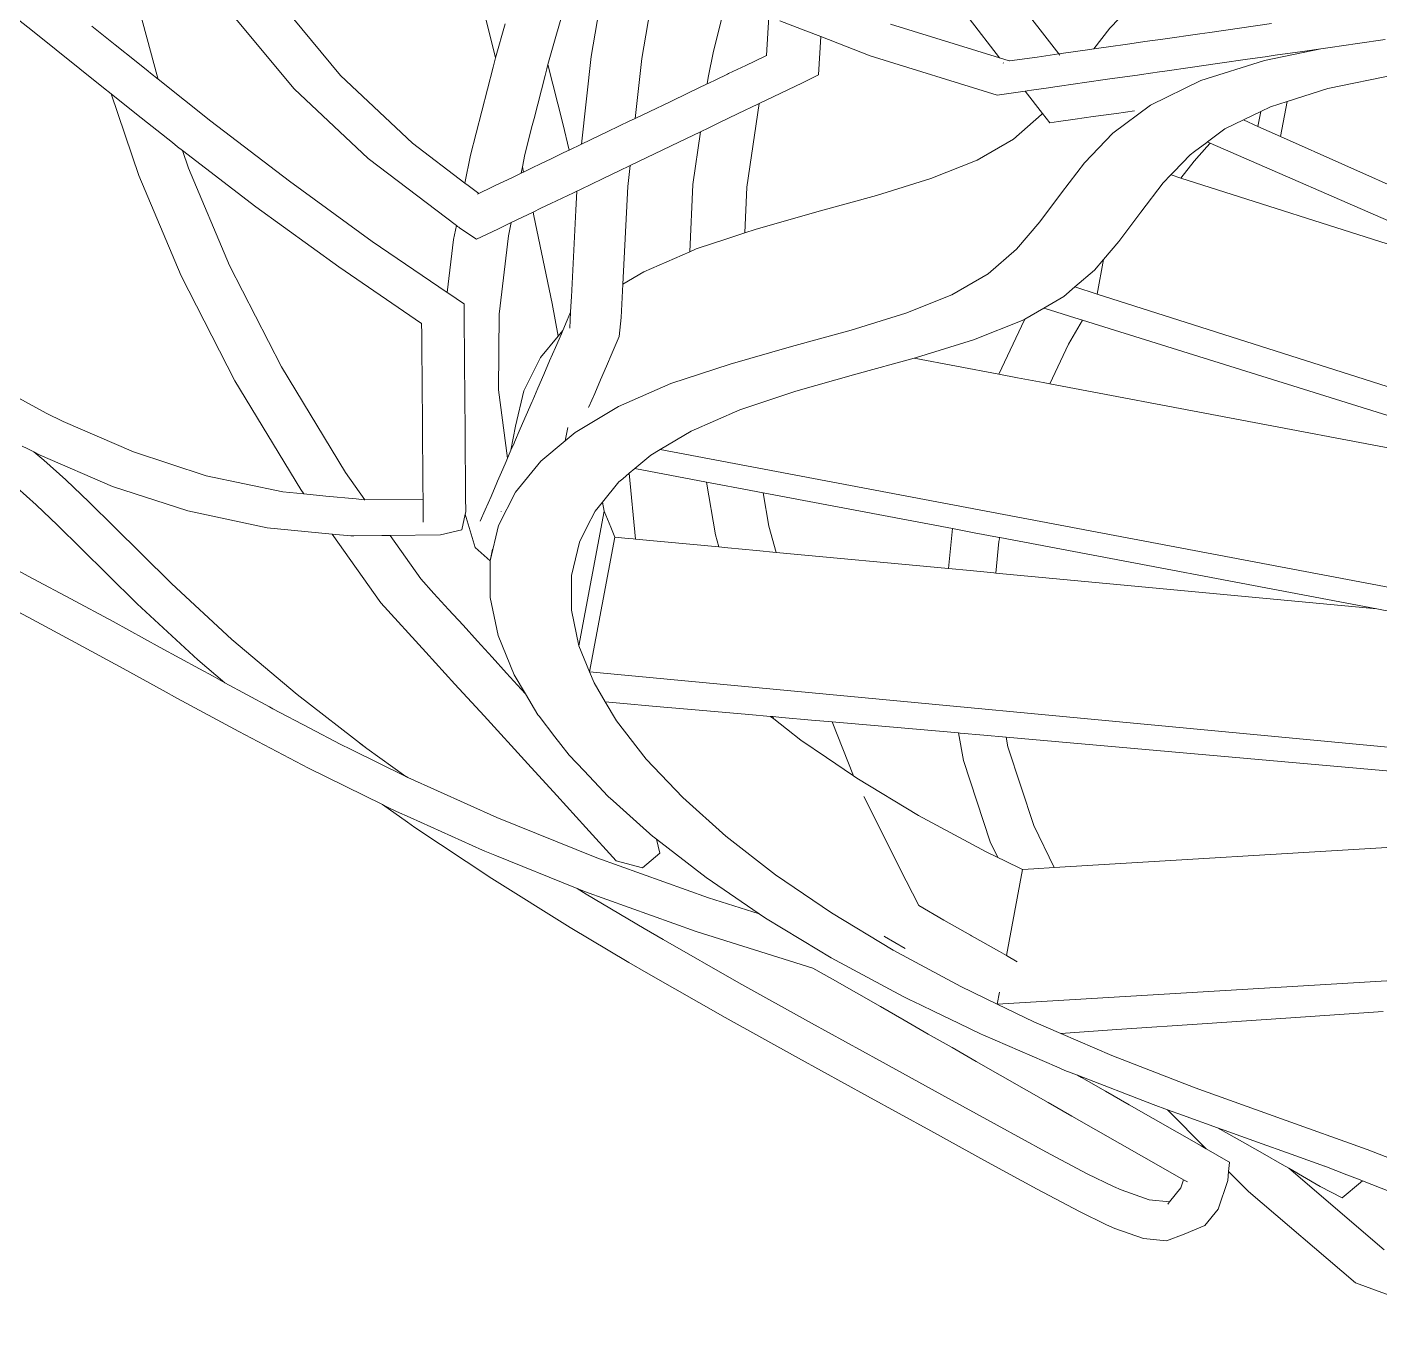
# Model space of a CAD drawing. Header units: millimetres. Extents: x 930469 to 1523124, y -120375 to 411163.
# Drawn here: x 1425428.4 to 1425738.4, y -6303.4 to -6006.1 of the extents above; entities that cross this region are included whole.
import ezdxf

# ---------------------------------------------------------------- set-up
doc = ezdxf.new("R2010")
doc.units = ezdxf.units.MM
doc.layers.add('A-NET THAY', color=8, linetype='Continuous', lineweight=0)
doc.layers.add('COT VACH', color=8, linetype='Continuous', lineweight=0)

# ---------------------------------------------------------------- blocks, each defined once
blk = doc.blocks.new('fgholol')
at = {"layer": 'A-NET THAY', "ltscale": 3}
for p, q in [((1043495.95, 33063.6), (1043501.75, 33041.02)), ((1043530.05, 33062.34), (1043525.37, 33034.55)), ((1043536.98, 33034.12), (1043540.64, 33055.93)), ((1043397.32, 33040.44), (1043381.53, 33052.87)), ((1043521.05, 33052.36), (1043515.45, 33032.7)), ((1043632.51, 33035.15), (1043620.52, 33050.66)), ((1043420.42, 33050.34), (1043425.88, 33030.16)), ((1043553.42, 33035.8), (1043556.51, 33048.17)), ((1043644.23, 33041.09), (1043650.72, 33047.86)), ((1043454.59, 33046.29), (1043467.95, 33030.18)), ((1043416.25, 33037.26), (1043410.91, 33041.54)), ((1043457.3, 33027.13), (1043443.5, 33043.76)), ((1043503.47, 33034.22), (1043505.69, 33042.04)), ((1043566.1, 33043.74), (1043565.54, 33034.8)), ((1043574.55, 33040.45), (1043568.61, 33042.76)), ((1043593.95, 33041.94), (1043618.93, 33034.25)), ((1043618.93, 33034.25), (1043611.95, 33043.28)), ((1043667.15, 33040.1), (1043681.24, 33042.11)), ((1043413.58, 33027.4), (1043397.32, 33040.44)), ((1043501.75, 33041.02), (1043503.47, 33034.22)), ((1043577.98, 33039.11), (1043574.55, 33040.45)), ((1043577.98, 33039.11), (1043577.43, 33030.39)), ((1043589.31, 33034.69), (1043577.98, 33039.11)), ((1043640.53, 33036.29), (1043644.23, 33041.09)), ((1043652.23, 33037.97), (1043656.37, 33038.56)), ((1043664.85, 33039.77), (1043656.37, 33038.56)), ((1043664.85, 33039.77), (1043667.15, 33040.1)), ((1043707.33, 33038.44), (1043701.02, 33037.53)), ((1043421.09, 33033.38), (1043416.25, 33037.26)), ((1043552.18, 33029.72), (1043553.42, 33035.8)), ((1043627.58, 33034.44), (1043632.51, 33035.15)), ((1043639.61, 33036.16), (1043632.51, 33035.15)), ((1043632.74, 33034.85), (1043632.51, 33035.15)), ((1043639.61, 33036.16), (1043640.53, 33036.29)), ((1043640.53, 33036.29), (1043643.4, 33036.7)), ((1043648.77, 33037.47), (1043643.4, 33036.7)), ((1043648.77, 33037.47), (1043652.23, 33037.97)), ((1043679.66, 33033.66), (1043692.56, 33036.33)), ((1043688.4, 33035.73), (1043682.09, 33034.83)), ((1043692.56, 33036.33), (1043688.4, 33035.73)), ((1043694.71, 33036.63), (1043692.56, 33036.33)), ((1043701.02, 33037.53), (1043694.71, 33036.63)), ((1043423.84, 33031.19), (1043421.09, 33033.38)), ((1043497.72, 33011.95), (1043502.88, 33032.15)), ((1043502.88, 33032.15), (1043503.47, 33034.22)), ((1043515.45, 33032.7), (1043515.17, 33031.71)), ((1043515.45, 33032.7), (1043518.84, 33019.24)), ((1043525.37, 33034.55), (1043523.18, 33014.47)), ((1043535.47, 33020.37), (1043536.98, 33034.12)), ((1043560.79, 33032.53), (1043556.84, 33030.63)), ((1043565.05, 33034.58), (1043560.79, 33032.53)), ((1043565.05, 33034.58), (1043565.54, 33034.8)), ((1043565.54, 33034.8), (1043565.53, 33034.71)), ((1043618.4, 33025.73), (1043589.31, 33034.69)), ((1043618.93, 33034.25), (1043621.12, 33033.58)), ((1043619.89, 33033.01), (1043619.81, 33033.12)), ((1043621.12, 33033.58), (1043621.25, 33033.54)), ((1043621.25, 33033.54), (1043627.58, 33034.44)), ((1043663.15, 33032.12), (1043656.84, 33031.22)), ((1043665.73, 33032.49), (1043663.15, 33032.12)), ((1043665.08, 33029.03), (1043679.66, 33033.66)), ((1043669.46, 33033.03), (1043665.73, 33032.49)), ((1043675.77, 33033.93), (1043669.46, 33033.03)), ((1043679.82, 33034.51), (1043675.77, 33033.93)), ((1043682.09, 33034.83), (1043679.82, 33034.51)), ((1043424.38, 33030.76), (1043423.84, 33031.19)), ((1043426.15, 33029.35), (1043424.38, 33030.76)), ((1043425.88, 33030.16), (1043426.15, 33029.35)), ((1043438.21, 33019.76), (1043426.15, 33029.35)), ((1043467.95, 33030.18), (1043484.41, 33014.66)), ((1043514.79, 33030.24), (1043512.27, 33020.34)), ((1043515.17, 33031.71), (1043514.79, 33030.24)), ((1043551.97, 33028.29), (1043552.18, 33029.72)), ((1043553.91, 33029.23), (1043552.32, 33028.47)), ((1043556.6, 33030.51), (1043553.91, 33029.23)), ((1043556.6, 33030.51), (1043556.84, 33030.63)), ((1043577.43, 33030.39), (1043573.8, 33028.55)), ((1043644.22, 33029.42), (1043637.91, 33028.52)), ((1043650.53, 33030.32), (1043644.22, 33029.42)), ((1043651.51, 33030.46), (1043650.53, 33030.32)), ((1043655.63, 33031.05), (1043651.51, 33030.46)), ((1043653.53, 33023.38), (1043665.08, 33029.03)), ((1043656.84, 33031.22), (1043655.63, 33031.05)), ((1043694.2, 33027.24), (1043709.81, 33030.47)), ((1043415.34, 33025.99), (1043413.58, 33027.4)), ((1043421.2, 33021.34), (1043415.34, 33025.99)), ((1043421.7, 33007.31), (1043415.34, 33025.99)), ((1043474.24, 33011.15), (1043457.3, 33027.13)), ((1043547.8, 33026.3), (1043543.29, 33024.13)), ((1043551.97, 33028.29), (1043547.8, 33026.3)), ((1043551.97, 33028.29), (1043552.32, 33028.47)), ((1043573.8, 33028.55), (1043563.84, 33023.77)), ((1043624.81, 33026.65), (1043618.4, 33025.73)), ((1043625.29, 33026.72), (1043624.81, 33026.65)), ((1043628.8, 33021.48), (1043624.81, 33026.65)), ((1043626.31, 33026.86), (1043625.29, 33026.72)), ((1043630.15, 33027.41), (1043626.31, 33026.86)), ((1043631.6, 33027.62), (1043630.15, 33027.41)), ((1043636.92, 33028.38), (1043631.6, 33027.62)), ((1043637.91, 33028.52), (1043636.92, 33028.38)), ((1043684.83, 33024.27), (1043694.2, 33027.24)), ((1043543.29, 33024.13), (1043538.77, 33021.96)), ((1043563.53, 33023.62), (1043559.05, 33021.47)), ((1043563.84, 33023.77), (1043561.07, 33004.61)), ((1043563.84, 33023.77), (1043563.53, 33023.62)), ((1043644.93, 33016.98), (1043653.53, 33023.38)), ((1043678.81, 33021.98), (1043681.02, 33023.06)), ((1043681.02, 33023.06), (1043684.83, 33024.27)), ((1043683.32, 33016.23), (1043684.83, 33024.27)), ((1043429.39, 33014.83), (1043421.2, 33021.34)), ((1043456.2, 33005.95), (1043438.21, 33019.76)), ((1043512.27, 33020.34), (1043511.86, 33018.75)), ((1043534.25, 33019.79), (1043529.15, 33017.34)), ((1043535.3, 33020.29), (1043534.25, 33019.79)), ((1043535.47, 33020.37), (1043535.3, 33020.29)), ((1043538.77, 33021.96), (1043535.47, 33020.37)), ((1043554.5, 33019.28), (1043559.05, 33021.47)), ((1043622.11, 33015.63), (1043628.59, 33021.24)), ((1043628.59, 33021.24), (1043628.8, 33021.48)), ((1043630.45, 33019.34), (1043628.8, 33021.48)), ((1043632.49, 33019.63), (1043630.45, 33019.34)), ((1043636.29, 33020.18), (1043632.49, 33019.63)), ((1043640.42, 33020.77), (1043636.29, 33020.18)), ((1043645.78, 33021.53), (1043640.42, 33020.77)), ((1043649.85, 33022.11), (1043645.78, 33021.53)), ((1043670.57, 33017.95), (1043674.82, 33020.03)), ((1043674.82, 33020.03), (1043678.81, 33021.98)), ((1043678.16, 33018.53), (1043674.82, 33020.03)), ((1043678.16, 33018.53), (1043678.81, 33021.98)), ((1043511.86, 33018.75), (1043510.17, 33012.13)), ((1043518.84, 33019.24), (1043520.29, 33013.08)), ((1043529.15, 33017.34), (1043525.22, 33015.45)), ((1043545.46, 33014.94), (1043550.38, 33017.3)), ((1043548.64, 33005.25), (1043550.38, 33017.3)), ((1043552.32, 33018.23), (1043550.38, 33017.3)), ((1043554.5, 33019.28), (1043552.32, 33018.23)), ((1043638.44, 33010.21), (1043644.93, 33016.98)), ((1043666.61, 33015), (1043670.57, 33017.95)), ((1043683.32, 33016.23), (1043678.16, 33018.53)), ((1043430.56, 33013.89), (1043429.39, 33014.83)), ((1043431.71, 33013.01), (1043430.56, 33013.89)), ((1043484.41, 33014.66), (1043496.43, 33005.55)), ((1043523.18, 33014.47), (1043520.29, 33013.08)), ((1043525.22, 33015.45), (1043523.18, 33014.47)), ((1043534.29, 33009.58), (1043545.46, 33014.94)), ((1043613.82, 33010.79), (1043622.11, 33015.63)), ((1043663.58, 33010.54), (1043666.42, 33013.83)), ((1043663.6, 33012.77), (1043666.43, 33014.87)), ((1043666.42, 33013.83), (1043667.24, 33014.73)), ((1043666.43, 33014.87), (1043666.61, 33015)), ((1043667.24, 33014.73), (1043666.61, 33015)), ((1043754.24, 32976.76), (1043667.24, 33014.73)), ((1043860.05, 32937.36), (1043683.32, 33016.23)), ((1043448.5, 33000.13), (1043431.71, 33013.01)), ((1043431.71, 33013.01), (1043433.09, 33008.95)), ((1043494.47, 32995.82), (1043474.24, 33011.15)), ((1043496.43, 33005.55), (1043497.72, 33011.95)), ((1043510.17, 33012.13), (1043509.59, 33009.26)), ((1043516.18, 33011.11), (1043513.92, 33010.02)), ((1043519.13, 33012.52), (1043516.18, 33011.11)), ((1043520.29, 33013.08), (1043519.13, 33012.52)), ((1043603.24, 33006.6), (1043613.82, 33010.79)), ((1043658.86, 33008.1), (1043662.64, 33012.05)), ((1043660.53, 33006.7), (1043663.58, 33010.54)), ((1043662.64, 33012.05), (1043663.6, 33012.77)), ((1043431.39, 32984.28), (1043421.7, 33007.31)), ((1043433.09, 33008.95), (1043442.46, 32986.69)), ((1043509.3, 33007.81), (1043507.15, 33006.77)), ((1043509.59, 33009.26), (1043509.3, 33007.81)), ((1043509.87, 33008.08), (1043509.3, 33007.81)), ((1043509.59, 33009.26), (1043509.87, 33008.08)), ((1043511.67, 33008.94), (1043509.87, 33008.08)), ((1043513.92, 33010.02), (1043511.67, 33008.94)), ((1043531.91, 33008.43), (1043527.97, 33006.54)), ((1043534.11, 33009.49), (1043531.91, 33008.43)), ((1043533.77, 33004.78), (1043534.29, 33009.58)), ((1043534.29, 33009.58), (1043534.11, 33009.49)), ((1043633.14, 33003.33), (1043638.44, 33010.21)), ((1043656.48, 33005.62), (1043658.22, 33007.43)), ((1043658.22, 33007.43), (1043658.86, 33008.1)), ((1043658.31, 33007.41), (1043658.22, 33007.43)), ((1043660.53, 33006.7), (1043658.31, 33007.41)), ((1043475.21, 32992.14), (1043456.2, 33005.95)), ((1043496.43, 33005.55), (1043497.16, 33004.99)), ((1043497.16, 33004.99), (1043499.6, 33003.15)), ((1043502.63, 33004.6), (1043499.6, 33003.15)), ((1043503.36, 33004.96), (1043502.63, 33004.6)), ((1043507.15, 33006.77), (1043503.36, 33004.96)), ((1043522.88, 33004.1), (1043522.04, 33003.69)), ((1043522.89, 33004.1), (1043522.88, 33004.1)), ((1043527.97, 33006.54), (1043522.89, 33004.1)), ((1043532.65, 32982.36), (1043533.77, 33004.78)), ((1043547.94, 32989.81), (1043548.64, 33005.25)), ((1043561.07, 33004.61), (1043560.6, 32994.16)), ((1043590.75, 33002.73), (1043603.24, 33006.6)), ((1043651.3, 32998.89), (1043656.48, 33005.62)), ((1043754.24, 32976.76), (1043660.53, 33006.7)), ((1043499.6, 33003.15), (1043499.34, 33003.03)), ((1043521.29, 33003.34), (1043516.08, 33000.83)), ((1043522.04, 33003.69), (1043521.29, 33003.34)), ((1043522.04, 33003.69), (1043521.89, 33000.8)), ((1043577.05, 32998.93), (1043590.75, 33002.73)), ((1043628.18, 32996.64), (1043633.14, 33003.33)), ((1043467.5, 32986.32), (1043448.5, 33000.13)), ((1043512.04, 32998.89), (1043507.01, 32996.48)), ((1043513.84, 32999.76), (1043512.04, 32998.89)), ((1043512.04, 32998.89), (1043512.25, 32998.01)), ((1043512.25, 32998.01), (1043516.46, 32977.95)), ((1043516.08, 33000.83), (1043513.84, 32999.76)), ((1043521.82, 32999.32), (1043520.84, 32979.48)), ((1043521.89, 33000.8), (1043521.82, 32999.32)), ((1043562.97, 32994.94), (1043577.05, 32998.93)), ((1043646.29, 32992.13), (1043651.3, 32998.89)), ((1043493.82, 32992.6), (1043494.47, 32995.82)), ((1043494.75, 32995.61), (1043494.47, 32995.82)), ((1043495.02, 32995.42), (1043494.75, 32995.61)), ((1043495.29, 32995.24), (1043495.02, 32995.42)), ((1043499.06, 32992.66), (1043495.29, 32995.24)), ((1043504.09, 32995.08), (1043501.35, 32993.76)), ((1043507.01, 32996.48), (1043504.09, 32995.08)), ((1043507.01, 32996.48), (1043506.4, 32993.43)), ((1043560.6, 32994.16), (1043562.97, 32994.94)), ((1043622.8, 32990.36), (1043628.18, 32996.64)), ((1043492.36, 32980.47), (1043475.21, 32992.14)), ((1043492.36, 32980.47), (1043493.82, 32992.6)), ((1043501.35, 32993.76), (1043499.06, 32992.66)), ((1043506.4, 32993.43), (1043504.24, 32975.46)), ((1043549.86, 32990.6), (1043556.19, 32992.7)), ((1043556.19, 32992.7), (1043560.6, 32994.16)), ((1043642.77, 32988.02), (1043646.29, 32992.13)), ((1043537.42, 32985.22), (1043547.94, 32989.81)), ((1043547.94, 32989.81), (1043549.41, 32990.45)), ((1043549.41, 32990.45), (1043549.86, 32990.6)), ((1043616.32, 32984.75), (1043622.8, 32990.36)), ((1043442.46, 32986.69), (1043454.36, 32963.41)), ((1043486.51, 32973.37), (1043467.5, 32986.32)), ((1043636.23, 32981.73), (1043640.69, 32985.6)), ((1043640.69, 32985.6), (1043642.77, 32988.02)), ((1043641.29, 32980.11), (1043642.77, 32988.02)), ((1043443.68, 32960.24), (1043431.39, 32984.28)), ((1043532.27, 32974.7), (1043532.65, 32982.36)), ((1043532.65, 32982.36), (1043537.42, 32985.22)), ((1043608.03, 32979.91), (1043616.32, 32984.75)), ((1043493.42, 32979.74), (1043492.36, 32980.47)), ((1043495.38, 32978.41), (1043493.42, 32979.74)), ((1043520.84, 32979.48), (1043520.78, 32978.46)), ((1043597.45, 32975.72), (1043608.03, 32979.91)), ((1043629.11, 32976.86), (1043633.69, 32979.53)), ((1043633.69, 32979.53), (1043636.23, 32981.73)), ((1043641.29, 32980.11), (1043636.23, 32981.73)), ((1043830.24, 32919.76), (1043641.29, 32980.11)), ((1043496.24, 32977.83), (1043495.38, 32978.41)), ((1043496.26, 32974.39), (1043496.24, 32977.83)), ((1043516.46, 32977.95), (1043517.78, 32970.43)), ((1043520.78, 32978.46), (1043520.66, 32975.92)), ((1043624.76, 32974.33), (1043629.11, 32976.86)), ((1043630.59, 32976.4), (1043629.11, 32976.86)), ((1043636.22, 32974.64), (1043630.59, 32976.4)), ((1043486.53, 32970.99), (1043486.51, 32973.37)), ((1043496.29, 32971.48), (1043496.26, 32974.39)), ((1043504.24, 32975.46), (1043504.1, 32958.12)), ((1043519.87, 32974.1), (1043518.85, 32971.74)), ((1043520.66, 32975.92), (1043519.87, 32974.1)), ((1043520.66, 32975.92), (1043520.48, 32972.28)), ((1043532.27, 32974.7), (1043531.78, 32970.34)), ((1043584.96, 32971.85), (1043597.45, 32975.72)), ((1043613.01, 32969.62), (1043624.53, 32974.19)), ((1043618.79, 32961.74), (1043624.7, 32974.23)), ((1043624.53, 32974.19), (1043624.76, 32974.33)), ((1043624.7, 32974.23), (1043624.76, 32974.33)), ((1043634.73, 32968.6), (1043637.95, 32974.1)), ((1043637.95, 32974.1), (1043636.22, 32974.64)), ((1043767.9, 32933.52), (1043637.95, 32974.1)), ((1043486.56, 32968.08), (1043486.53, 32970.99)), ((1043496.31, 32968.57), (1043496.29, 32971.48)), ((1043513.78, 32965.53), (1043517.78, 32970.43)), ((1043518.53, 32970.99), (1043517.18, 32967.88)), ((1043517.78, 32970.43), (1043518.85, 32971.74)), ((1043518.85, 32971.74), (1043518.53, 32970.99)), ((1043531.78, 32970.34), (1043530.2, 32966.67)), ((1043571.26, 32968.05), (1043584.96, 32971.85)), ((1043486.58, 32965.17), (1043486.56, 32968.08)), ((1043496.33, 32965.65), (1043496.31, 32968.57)), ((1043517.18, 32967.88), (1043515.84, 32964.78)), ((1043557.18, 32964.06), (1043571.26, 32968.05)), ((1043599.91, 32965.56), (1043613.01, 32969.62)), ((1043630.44, 32959.53), (1043634.73, 32968.6)), ((1043486.6, 32962.26), (1043486.58, 32965.17)), ((1043496.35, 32962.74), (1043496.33, 32965.65)), ((1043509.93, 32957.9), (1043513.78, 32965.53)), ((1043515.84, 32964.78), (1043514.5, 32961.67)), ((1043530.2, 32966.67), (1043528.85, 32963.56)), ((1043543.62, 32959.57), (1043557.18, 32964.06)), ((1043586.05, 32961.73), (1043599.37, 32965.41)), ((1043599.37, 32965.41), (1043599.91, 32965.56)), ((1043618.79, 32961.74), (1043599.37, 32965.41)), ((1043454.36, 32963.41), (1043469.06, 32939.22)), ((1043486.62, 32959.35), (1043486.6, 32962.26)), ((1043496.37, 32961.09), (1043496.35, 32962.74)), ((1043496.38, 32959.83), (1043496.37, 32961.09)), ((1043514.5, 32961.67), (1043513.15, 32958.57)), ((1043528.85, 32963.56), (1043527.51, 32960.46)), ((1043572.28, 32957.82), (1043586.05, 32961.73)), ((1043623.09, 32960.92), (1043618.79, 32961.74)), ((1043628.92, 32959.82), (1043623.09, 32960.92)), ((1043400.49, 32952.82), (1043388.74, 32959.18)), ((1043458.81, 32935.34), (1043443.68, 32960.24)), ((1043486.65, 32956.43), (1043486.62, 32959.35)), ((1043496.4, 32956.92), (1043496.38, 32959.83)), ((1043504.1, 32958.12), (1043506.19, 32942.46)), ((1043508.02, 32949.85), (1043509.93, 32957.9)), ((1043513.15, 32958.57), (1043511.96, 32955.8)), ((1043527.51, 32960.46), (1043526.17, 32957.35)), ((1043531.62, 32954.34), (1043543.62, 32959.57)), ((1043559.43, 32953.57), (1043572.28, 32957.82)), ((1043630.44, 32959.53), (1043628.92, 32959.82)), ((1043767.9, 32933.52), (1043630.44, 32959.53)), ((1043486.67, 32953.52), (1043486.65, 32956.43)), ((1043496.42, 32954.01), (1043496.4, 32956.92)), ((1043511.81, 32955.46), (1043510.47, 32952.36)), ((1043511.96, 32955.8), (1043511.81, 32955.46)), ((1043526.17, 32957.35), (1043524.82, 32954.25)), ((1043404.34, 32950.9), (1043400.49, 32952.82)), ((1043486.69, 32950.61), (1043486.67, 32953.52)), ((1043496.45, 32951.1), (1043496.42, 32954.01)), ((1043510.47, 32952.36), (1043509.12, 32949.25)), ((1043521.69, 32948.38), (1043531.62, 32954.34)), ((1043524.82, 32954.25), (1043524.76, 32954.1)), ((1043548.28, 32948.7), (1043559.43, 32953.57)), ((1043420.44, 32943.91), (1043404.34, 32950.9)), ((1043486.72, 32947.7), (1043486.69, 32950.61)), ((1043496.47, 32948.19), (1043496.45, 32951.1)), ((1043506.98, 32944.29), (1043508.02, 32949.85)), ((1043509.12, 32949.25), (1043507.78, 32946.14)), ((1043519.42, 32946.48), (1043519.98, 32949.48)), ((1043519.42, 32946.48), (1043521.69, 32948.38)), ((1043541.19, 32944.45), (1043548.28, 32948.7)), ((1043394.94, 32945.27), (1043396.13, 32944.67)), ((1043486.74, 32944.79), (1043486.72, 32947.7)), ((1043496.49, 32945.28), (1043496.47, 32948.19)), ((1043496.5, 32943.79), (1043496.49, 32945.28)), ((1043507.69, 32945.93), (1043506.98, 32944.29)), ((1043507.78, 32946.14), (1043507.69, 32945.93)), ((1043513.82, 32941.8), (1043519.42, 32946.48)), ((1043396.13, 32944.67), (1043396.55, 32944.47)), ((1043396.55, 32944.47), (1043397.67, 32943.91)), ((1043397.67, 32943.91), (1043399.1, 32943.2)), ((1043397.67, 32943.91), (1043399.96, 32942)), ((1043399.1, 32943.2), (1043415.65, 32936.01)), ((1043437.14, 32938.47), (1043420.44, 32943.91)), ((1043486.76, 32941.88), (1043486.74, 32944.79)), ((1043496.51, 32942.37), (1043496.5, 32943.79)), ((1043496.54, 32939.62), (1043496.51, 32942.37)), ((1043506.19, 32942.46), (1043505.86, 32941.71)), ((1043506.44, 32943.04), (1043506.19, 32942.46)), ((1043506.98, 32944.29), (1043506.44, 32943.04)), ((1043535.39, 32940.11), (1043539.05, 32943.17)), ((1043539.05, 32943.17), (1043541.19, 32944.45)), ((1043903.87, 32875.81), (1043541.19, 32944.45)), ((1043399.96, 32942), (1043404.96, 32937.49)), ((1043469.06, 32939.22), (1043473.49, 32932.95)), ((1043486.78, 32938.97), (1043486.76, 32941.88)), ((1043486.81, 32936.06), (1043486.78, 32938.97)), ((1043496.54, 32939.46), (1043496.54, 32939.62)), ((1043496.56, 32936.54), (1043496.54, 32939.46)), ((1043505.09, 32939.93), (1043503.92, 32937.21)), ((1043505.86, 32941.71), (1043505.09, 32939.93)), ((1043507.99, 32934.66), (1043513.82, 32941.8)), ((1043532.62, 32937.78), (1043534.1, 32939.02)), ((1043534.1, 32939.02), (1043535.39, 32940.11)), ((1043534.1, 32939.02), (1043535.49, 32923.94)), ((1043535.39, 32940.11), (1043551.79, 32937)), ((1043404.96, 32937.49), (1043410.29, 32932.4)), ((1043415.65, 32936.01), (1043432.92, 32930.39)), ((1043454.73, 32934.76), (1043437.14, 32938.47)), ((1043486.83, 32933.15), (1043486.81, 32936.06)), ((1043496.58, 32933.63), (1043496.56, 32936.54)), ((1043503.75, 32936.83), (1043502.41, 32933.72)), ((1043503.92, 32937.21), (1043503.75, 32936.83)), ((1043527.93, 32932.39), (1043531.72, 32937.03)), ((1043531.72, 32937.03), (1043532.62, 32937.78)), ((1043551.79, 32937), (1043553.84, 32936.62)), ((1043553.84, 32924.91), (1043551.79, 32937)), ((1043553.84, 32936.62), (1043560.34, 32935.39)), ((1043393.76, 32935.78), (1043398.16, 32931.8)), ((1043459.55, 32934.29), (1043454.73, 32934.76)), ((1043459.55, 32934.29), (1043458.81, 32935.34)), ((1043464.54, 32933.81), (1043459.55, 32934.29)), ((1043471.51, 32933.13), (1043464.54, 32933.81)), ((1043473.37, 32932.95), (1043471.51, 32933.13)), ((1043473.49, 32932.95), (1043473.37, 32932.95)), ((1043486.83, 32933.09), (1043473.49, 32932.95)), ((1043486.83, 32933.09), (1043486.83, 32933.15)), ((1043486.84, 32931.97), (1043486.83, 32933.09)), ((1043496.61, 32930.19), (1043496.58, 32933.63)), ((1043502.41, 32933.72), (1043501.06, 32930.62)), ((1043504.14, 32927.02), (1043507.99, 32934.66)), ((1043560.34, 32935.39), (1043564.8, 32934.54)), ((1043564.8, 32934.54), (1043608.2, 32926.33)), ((1043564.8, 32934.54), (1043566.09, 32926.9)), ((1043398.16, 32931.8), (1043403.04, 32927.14)), ((1043410.29, 32932.4), (1043416.03, 32926.75)), ((1043432.92, 32930.39), (1043451.1, 32926.55)), ((1043486.85, 32930.24), (1043486.84, 32931.97)), ((1043486.87, 32927.85), (1043486.85, 32930.24)), ((1043496.61, 32930.19), (1043496.48, 32929.62)), ((1043501.06, 32930.62), (1043499.96, 32928.07)), ((1043504.75, 32930.29), (1043504.76, 32930.33)), ((1043522.57, 32899.44), (1043528.36, 32930.32)), ((1043524.4, 32926.64), (1043526.27, 32930.36)), ((1043526.27, 32930.36), (1043527.93, 32932.39)), ((1043528.36, 32930.32), (1043527.93, 32932.39)), ((1043529.86, 32926.65), (1043528.36, 32930.32)), ((1043403.04, 32927.14), (1043408.48, 32921.8)), ((1043416.03, 32926.75), (1043422.29, 32920.53)), ((1043451.1, 32926.55), (1043466.04, 32925.1)), ((1043496.48, 32929.62), (1043495.7, 32926.07)), ((1043498.74, 32922.02), (1043496.48, 32929.62)), ((1043502.23, 32918.99), (1043504.14, 32927.02)), ((1043522.66, 32923.2), (1043524.4, 32926.64)), ((1043530.78, 32924.38), (1043529.86, 32926.65)), ((1043566.09, 32926.9), (1043567.78, 32920.9)), ((1043466.04, 32925.1), (1043470.28, 32924.69)), ((1043477.19, 32909.32), (1043466.04, 32925.1)), ((1043470.28, 32924.69), (1043470.97, 32924.7)), ((1043470.97, 32924.7), (1043477.41, 32924.76)), ((1043477.41, 32924.76), (1043479.26, 32924.78)), ((1043479.26, 32924.78), (1043490.83, 32924.9)), ((1043479.26, 32924.78), (1043486.3, 32914.81)), ((1043495.7, 32926.07), (1043490.83, 32924.9)), ((1043524.99, 32893.5), (1043530.78, 32924.38)), ((1043533.82, 32924.1), (1043530.78, 32924.38)), ((1043534.99, 32923.98), (1043533.82, 32924.1)), ((1043535.49, 32923.94), (1043534.99, 32923.98)), ((1043554.62, 32922.14), (1043535.49, 32923.94)), ((1043554.62, 32922.14), (1043553.84, 32924.91)), ((1043607.27, 32917.18), (1043608.2, 32926.33)), ((1043608.2, 32926.33), (1043613.12, 32925.4)), ((1043613.12, 32925.4), (1043618.47, 32924.38)), ((1043618.47, 32924.38), (1043618.77, 32924.33)), ((1043618.77, 32924.33), (1043619.01, 32924.28)), ((1043618.81, 32923.41), (1043619.01, 32924.28)), ((1043619.01, 32924.28), (1043705.39, 32907.93)), ((1043408.48, 32921.8), (1043414.52, 32915.79)), ((1043422.29, 32920.53), (1043429.15, 32913.76)), ((1043502.23, 32918.99), (1043498.74, 32922.02)), ((1043502.23, 32918.99), (1043502.73, 32921.63)), ((1043520.86, 32915.62), (1043522.66, 32923.2)), ((1043556.68, 32921.94), (1043554.62, 32922.14)), ((1043563.27, 32921.32), (1043556.68, 32921.94)), ((1043567.78, 32920.9), (1043563.27, 32921.32)), ((1043607.27, 32917.18), (1043567.78, 32920.9)), ((1043618.07, 32916.16), (1043618.81, 32923.41)), ((1043389.8, 32918.97), (1043397.49, 32914.83)), ((1043502.21, 32910.54), (1043502.23, 32918.97)), ((1043502.23, 32918.97), (1043502.23, 32918.99)), ((1043397.49, 32914.83), (1043406.14, 32910.23)), ((1043414.52, 32915.79), (1043421.3, 32909.11)), ((1043486.3, 32914.81), (1043489.33, 32911.49)), ((1043520.84, 32907.68), (1043520.86, 32915.62)), ((1043612.24, 32916.71), (1043607.27, 32917.18)), ((1043617.64, 32916.2), (1043612.24, 32916.71)), ((1043618.07, 32916.16), (1043617.64, 32916.2)), ((1043705.39, 32907.93), (1043618.07, 32916.16)), ((1043429.15, 32913.76), (1043443.01, 32900.96)), ((1043489.33, 32911.49), (1043492.66, 32907.83)), ((1043397.32, 32905.54), (1043388.55, 32910.21)), ((1043406.14, 32910.23), (1043415.81, 32905.03)), ((1043421.3, 32909.11), (1043435.2, 32896.26)), ((1043477.19, 32909.32), (1043487.49, 32898.02)), ((1043504.05, 32901.81), (1043502.21, 32910.54)), ((1043705.39, 32907.93), (1043917.22, 32867.84)), ((1043407.14, 32900.26), (1043397.32, 32905.54)), ((1043415.81, 32905.03), (1043426.62, 32899.12)), ((1043492.66, 32907.83), (1043495.99, 32904.18)), ((1043522.57, 32899.44), (1043520.84, 32907.68)), ((1043495.99, 32904.18), (1043499.32, 32900.52)), ((1043507.7, 32892.84), (1043504.05, 32901.81)), ((1043418.14, 32894.25), (1043407.14, 32900.26)), ((1043426.62, 32899.12), (1043435.58, 32894.19)), ((1043443.01, 32900.96), (1043457.96, 32888.33)), ((1043499.32, 32900.52), (1043502.65, 32896.87)), ((1043524.99, 32893.5), (1043522.57, 32899.44)), ((1043435.2, 32896.26), (1043441.43, 32890.99)), ((1043494.15, 32890.71), (1043487.49, 32898.02)), ((1043502.65, 32896.87), (1043505.99, 32893.21)), ((1043427.28, 32889.22), (1043418.14, 32894.25)), ((1043435.58, 32894.19), (1043438.7, 32892.48)), ((1043438.7, 32892.48), (1043441.43, 32890.99)), ((1043505.99, 32893.21), (1043509.32, 32889.56)), ((1043510.28, 32888.5), (1043507.7, 32892.84)), ((1043939.68, 32854.44), (1043524.99, 32893.5)), ((1043526.03, 32890.96), (1043524.99, 32893.5)), ((1043441.43, 32890.99), (1043451.64, 32885.45)), ((1043500.81, 32883.4), (1043494.15, 32890.71)), ((1043509.32, 32889.56), (1043510.28, 32888.5)), ((1043528.6, 32886.63), (1043526.03, 32890.96)), ((1043430.57, 32887.41), (1043427.28, 32889.22)), ((1043444.58, 32879.81), (1043430.57, 32887.41)), ((1043457.96, 32888.33), (1043473.95, 32875.95)), ((1043513.15, 32883.68), (1043510.28, 32888.5)), ((1043531.93, 32886.34), (1043528.6, 32886.63)), ((1043531.17, 32882.3), (1043528.6, 32886.63)), ((1043540.23, 32885.6), (1043531.93, 32886.34)), ((1043451.64, 32885.45), (1043452.38, 32885.05)), ((1043452.38, 32885.05), (1043460.85, 32880.62)), ((1043500.81, 32883.4), (1043510.81, 32872.44)), ((1043513.42, 32883.33), (1043513.15, 32883.68)), ((1043517.06, 32878.61), (1043513.42, 32883.33)), ((1043550.1, 32884.73), (1043540.23, 32885.6)), ((1043561.47, 32883.73), (1043550.1, 32884.73)), ((1043566.43, 32883.29), (1043561.47, 32883.73)), ((1043566.97, 32883.24), (1043566.43, 32883.29)), ((1043567.19, 32882.7), (1043566.43, 32883.29)), ((1043569.08, 32883.06), (1043566.97, 32883.24)), ((1043567.19, 32882.7), (1043566.97, 32883.24)), ((1043460.85, 32880.62), (1043467.85, 32876.96)), ((1043537.96, 32873.52), (1043531.17, 32882.3)), ((1043570.11, 32880.43), (1043567.19, 32882.7)), ((1043575.89, 32882.46), (1043569.08, 32883.06)), ((1043573.41, 32877.88), (1043570.11, 32880.43)), ((1043580.59, 32882.04), (1043575.89, 32882.46)), ((1043609.52, 32879.49), (1043580.59, 32882.04)), ((1043580.59, 32882.04), (1043585.46, 32869.68)), ((1043460.55, 32871.45), (1043444.58, 32879.81)), ((1043467.85, 32876.96), (1043470.35, 32875.73)), ((1043472.41, 32877.05), (1043473.95, 32875.95)), ((1043518.43, 32876.84), (1043517.06, 32878.61)), ((1043579.26, 32873.9), (1043573.41, 32877.88)), ((1043609.9, 32879.45), (1043609.52, 32879.49)), ((1043610.66, 32873.18), (1043609.52, 32879.49)), ((1043615.35, 32878.97), (1043609.9, 32879.45)), ((1043620.43, 32878.52), (1043615.35, 32878.97)), ((1043760.66, 32866.14), (1043620.43, 32878.52)), ((1043620.43, 32878.52), (1043620.83, 32876.33)), ((1043470.35, 32875.73), (1043482.91, 32869.55)), ((1043482.91, 32869.55), (1043473.95, 32875.95)), ((1043520.31, 32874.41), (1043518.43, 32876.84)), ((1043520.33, 32874.39), (1043520.31, 32874.41)), ((1043523.72, 32870.81), (1043520.33, 32874.39)), ((1043585.46, 32869.68), (1043579.26, 32873.9)), ((1043620.83, 32876.33), (1043626.79, 32858.29)), ((1043477.54, 32863.1), (1043460.55, 32871.45)), ((1043517.47, 32865.13), (1043510.81, 32872.44)), ((1043527.12, 32867.21), (1043523.72, 32870.81)), ((1043546.34, 32864.67), (1043537.96, 32873.52)), ((1043616.82, 32854.57), (1043610.66, 32873.18)), ((1043482.91, 32869.55), (1043482.93, 32869.54)), ((1043483.37, 32869.32), (1043482.93, 32869.54)), ((1043503.74, 32860.13), (1043483.37, 32869.32)), ((1043586.21, 32869.17), (1043585.46, 32869.68)), ((1043600.38, 32860.61), (1043586.21, 32869.17)), ((1043524.14, 32857.82), (1043517.47, 32865.13)), ((1043529.18, 32865.03), (1043527.12, 32867.21)), ((1043529.26, 32864.96), (1043529.18, 32865.03)), ((1043530.41, 32863.94), (1043529.26, 32864.96)), ((1043556.24, 32855.82), (1043546.34, 32864.67)), ((1043587.83, 32864.93), (1043597.57, 32845.63)), ((1043478.72, 32862.51), (1043477.54, 32863.1)), ((1043477.54, 32863.1), (1043483.25, 32859.02)), ((1043478.72, 32862.51), (1043480.78, 32861.51)), ((1043483.88, 32860.11), (1043480.78, 32861.51)), ((1043533.47, 32861.2), (1043530.41, 32863.94)), ((1043484.92, 32857.83), (1043483.25, 32859.02)), ((1043500.48, 32852.62), (1043483.88, 32860.11)), ((1043526.67, 32850.85), (1043503.74, 32860.13)), ((1043536.53, 32858.47), (1043533.47, 32861.2)), ((1043539.5, 32855.8), (1043536.53, 32858.47)), ((1043615.85, 32852.26), (1043600.38, 32860.61)), ((1043484.92, 32857.83), (1043502.58, 32846.11)), ((1043531.1, 32850.18), (1043524.14, 32857.82)), ((1043539.66, 32855.66), (1043539.5, 32855.8)), ((1043540.31, 32855.16), (1043539.66, 32855.66)), ((1043567.62, 32847), (1043556.24, 32855.82)), ((1043626.79, 32858.29), (1043631.47, 32848.65)), ((1043754.77, 32856.03), (1043631.47, 32848.65)), ((1043500.48, 32852.62), (1043500.99, 32852.4)), ((1043503.25, 32851.48), (1043500.99, 32852.4)), ((1043551.72, 32846.33), (1043540.31, 32855.16)), ((1043540.31, 32855.16), (1043541.11, 32851.96)), ((1043618.58, 32850.94), (1043615.85, 32852.26)), ((1043618.58, 32850.94), (1043616.82, 32854.57)), ((1043522.19, 32843.81), (1043503.25, 32851.48)), ((1043552.25, 32841.7), (1043526.67, 32850.85)), ((1043537.16, 32848.55), (1043531.1, 32850.18)), ((1043541.11, 32851.96), (1043537.16, 32848.55)), ((1043620.03, 32850.24), (1043618.58, 32850.94)), ((1043624.22, 32848.22), (1043620.03, 32850.24)), ((1043502.58, 32846.11), (1043520.55, 32834.92)), ((1043563.87, 32838.05), (1043551.72, 32846.33)), ((1043580.42, 32838.29), (1043567.62, 32847)), ((1043620.51, 32828.46), (1043624.22, 32848.22)), ((1043626.82, 32848.37), (1043624.22, 32848.22)), ((1043631.47, 32848.65), (1043626.82, 32848.37)), ((1043523.84, 32843.14), (1043522.19, 32843.81)), ((1043524.18, 32842.57), (1043522.19, 32843.81)), ((1043549.41, 32834), (1043523.84, 32843.14)), ((1043597.57, 32845.63), (1043600.45, 32839.92)), ((1043537.48, 32834.66), (1043524.18, 32842.57)), ((1043563.87, 32838.05), (1043552.25, 32841.7)), ((1043600.45, 32839.92), (1043606.22, 32836.62)), ((1043565.29, 32837.08), (1043563.87, 32838.05)), ((1043577.44, 32829.74), (1043565.29, 32837.08)), ((1043594.59, 32829.73), (1043580.42, 32838.29)), ((1043606.22, 32836.62), (1043612.27, 32833.17)), ((1043966.9, 32838.19), (1043618.43, 32817.34)), ((1043520.55, 32834.92), (1043534.02, 32826.9)), ((1043541.84, 32832.12), (1043537.48, 32834.66)), ((1043576.16, 32825.6), (1043549.41, 32834)), ((1043559.2, 32822.22), (1043541.84, 32832.12)), ((1043592.51, 32832.88), (1043592.59, 32832.83)), ((1043592.59, 32832.83), (1043594.92, 32831.49)), ((1043594.92, 32831.49), (1043597.35, 32830.11)), ((1043612.27, 32833.17), (1043612.56, 32833)), ((1043612.56, 32833), (1043618.91, 32829.38)), ((1043579.97, 32828.21), (1043577.44, 32829.74)), ((1043580.35, 32827.98), (1043579.97, 32828.21)), ((1043596.83, 32819.09), (1043580.35, 32827.98)), ((1043610.06, 32821.38), (1043594.59, 32829.73)), ((1043618.91, 32829.38), (1043620.51, 32828.46)), ((1043620.51, 32828.46), (1043622.98, 32827.05)), ((1043534.02, 32826.9), (1043538.52, 32824.28)), ((1043538.52, 32824.28), (1043556.06, 32814.29)), ((1043580.66, 32823.03), (1043576.16, 32825.6)), ((1043575.83, 32812.98), (1043559.2, 32822.22)), ((1043586.15, 32819.9), (1043580.66, 32823.03)), ((1043618.43, 32817.34), (1043610.06, 32821.38)), ((1043591.63, 32816.76), (1043586.15, 32819.9)), ((1043598.25, 32818.41), (1043596.83, 32819.09)), ((1043600.83, 32817.16), (1043598.25, 32818.41)), ((1043618.43, 32817.34), (1043618.94, 32820.07)), ((1043597.12, 32813.63), (1043591.63, 32816.76)), ((1043603.96, 32815.64), (1043600.83, 32817.16)), ((1043609.55, 32812.95), (1043603.96, 32815.64)), ((1043626.79, 32813.29), (1043618.43, 32817.34)), ((1043706.88, 32815.66), (1043687.94, 32814.36)), ((1043556.06, 32814.29), (1043572.9, 32804.92)), ((1043591.42, 32804.42), (1043575.83, 32812.98)), ((1043602.61, 32810.49), (1043597.12, 32813.63)), ((1043614.7, 32810.46), (1043609.55, 32812.95)), ((1043632.99, 32810.61), (1043626.79, 32813.29)), ((1043666.55, 32812.9), (1043645.83, 32811.49)), ((1043687.94, 32814.36), (1043666.55, 32812.9)), ((1043608.1, 32807.36), (1043602.61, 32810.49)), ((1043615.14, 32810.27), (1043614.7, 32810.46)), ((1043620.78, 32807.82), (1043615.14, 32810.27)), ((1043645.83, 32811.49), (1043632.99, 32810.61)), ((1043644.72, 32805.53), (1043632.99, 32810.61)), ((1043613.59, 32804.22), (1043608.1, 32807.36)), ((1043626.42, 32805.38), (1043620.78, 32807.82)), ((1043572.9, 32804.92), (1043588.7, 32796.24)), ((1043605.69, 32796.58), (1043591.42, 32804.42)), ((1043619.08, 32801.09), (1043613.59, 32804.22)), ((1043632.07, 32802.94), (1043626.42, 32805.38)), ((1043633.9, 32802.14), (1043632.07, 32802.94)), ((1043663.78, 32798.14), (1043644.72, 32805.53)), ((1043624.57, 32797.95), (1043619.08, 32801.09)), ((1043636.79, 32801.02), (1043633.9, 32802.14)), ((1043654.14, 32794.3), (1043636.79, 32801.02)), ((1043637.71, 32800.5), (1043636.79, 32801.02)), ((1043643.2, 32797.36), (1043637.71, 32800.5)), ((1043618.44, 32789.57), (1043605.69, 32796.58)), ((1043630.06, 32794.82), (1043624.57, 32797.95)), ((1043648.69, 32794.23), (1043643.2, 32797.36)), ((1043683.57, 32791.06), (1043663.78, 32798.14)), ((1043588.7, 32796.24), (1043603.19, 32788.29)), ((1043635.55, 32791.68), (1043630.06, 32794.82)), ((1043654.18, 32791.09), (1043648.69, 32794.23)), ((1043657.45, 32793.11), (1043654.14, 32794.3)), ((1043641.04, 32788.55), (1043635.55, 32791.68)), ((1043659.67, 32787.96), (1043654.18, 32791.09)), ((1043660.86, 32791.89), (1043657.45, 32793.11)), ((1043666.29, 32784.17), (1043657.45, 32793.11)), ((1043668.91, 32789.01), (1043660.86, 32791.89)), ((1043703.19, 32784.02), (1043683.57, 32791.06)), ((1043603.19, 32788.29), (1043616.19, 32781.14)), ((1043629.56, 32783.48), (1043618.44, 32789.57)), ((1043646.53, 32785.41), (1043641.04, 32788.55)), ((1043665.16, 32784.82), (1043659.67, 32787.96)), ((1043668.91, 32789.01), (1043673.42, 32786.43)), ((1043670, 32788.61), (1043668.91, 32789.01)), ((1043670.45, 32788.46), (1043670, 32788.61)), ((1043678.1, 32785.71), (1043670.45, 32788.46)), ((1043652.02, 32782.28), (1043646.53, 32785.41)), ((1043666.29, 32784.17), (1043665.16, 32784.82)), ((1043671.35, 32781.28), (1043666.29, 32784.17)), ((1043679.19, 32783.14), (1043673.42, 32786.43)), ((1043685.76, 32782.97), (1043678.1, 32785.71)), ((1043721.74, 32776.78), (1043703.19, 32784.02)), ((1043616.19, 32781.14), (1043627.56, 32774.91)), ((1043639.01, 32778.47), (1043629.56, 32783.48)), ((1043657.51, 32779.14), (1043652.02, 32782.28)), ((1043671.64, 32781.12), (1043671.35, 32781.28)), ((1043671.63, 32781), (1043671.45, 32778.96)), ((1043671.64, 32781.12), (1043671.63, 32781)), ((1043683.74, 32780.54), (1043679.19, 32783.14)), ((1043693.42, 32780.22), (1043685.76, 32782.97)), ((1043645.05, 32775.52), (1043639.01, 32778.47)), ((1043661.11, 32777.09), (1043657.51, 32779.14)), ((1043671.45, 32778.96), (1043671.27, 32776.93)), ((1043676, 32774.36), (1043671.45, 32778.96)), ((1043685.21, 32779.7), (1043683.74, 32780.54)), ((1043692.45, 32775.56), (1043685.21, 32779.7)), ((1043685.21, 32779.7), (1043707.13, 32760.98)), ((1043693.5, 32780.19), (1043693.42, 32780.22)), ((1043698.53, 32778.23), (1043693.5, 32780.19)), ((1043701.58, 32777.04), (1043698.53, 32778.23)), ((1043627.56, 32774.91), (1043637.27, 32769.77)), ((1043646.83, 32774.74), (1043645.05, 32775.52)), ((1043653.22, 32772.49), (1043646.83, 32774.74)), ((1043657.92, 32772.02), (1043660.47, 32775.21)), ((1043660.47, 32775.21), (1043661.11, 32777.09)), ((1043662, 32776.58), (1043661.11, 32777.09)), ((1043669.03, 32770.37), (1043671.27, 32776.93)), ((1043697.48, 32772.92), (1043692.45, 32775.56)), ((1043701.66, 32776.44), (1043697.48, 32772.92)), ((1043702.1, 32776.84), (1043701.58, 32777.04)), ((1043702.1, 32776.84), (1043701.66, 32776.44)), ((1043710.65, 32773.5), (1043702.1, 32776.84)), ((1043657.92, 32772.02), (1043653.22, 32772.49)), ((1043657.51, 32771.52), (1043657.69, 32771.74)), ((1043657.69, 32771.74), (1043657.92, 32772.02)), ((1043700.52, 32753.42), (1043676, 32774.36)), ((1043637.27, 32769.77), (1043643.47, 32766.74)), ((1043665.99, 32766.57), (1043669.03, 32770.37)), ((1043643.47, 32766.74), (1043645.39, 32765.89)), ((1043645.39, 32765.89), (1043651.96, 32763.58)), ((1043665.99, 32766.57), (1043661.27, 32764.61)), ((1043651.96, 32763.58), (1043657.2, 32763.06)), ((1043657.2, 32763.06), (1043661.27, 32764.61)), ((1043700.52, 32753.42), (1043726.45, 32744.03))]:
    blk.add_line(p, q, dxfattribs=at)

msp = doc.modelspace()

# ---------------------------------------------------------------- block references
at = {"layer": 'COT VACH'}
msp.add_blockref('fgholol', (382032.3, -39047.4), dxfattribs=at)

doc.saveas('drawing.dxf')
